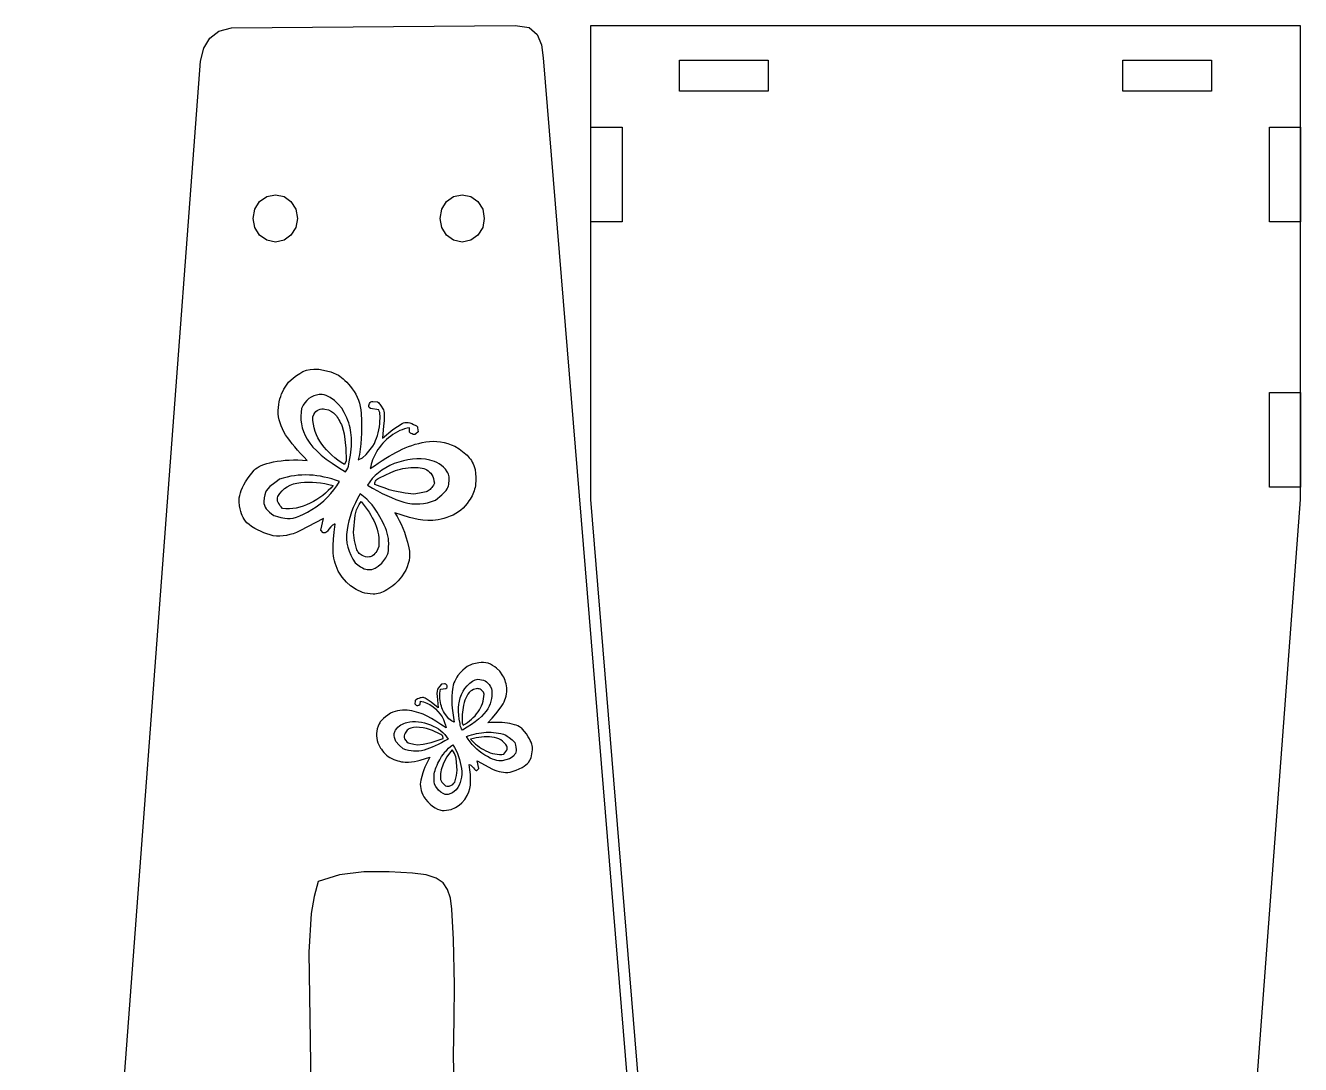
# Model space of a CAD drawing. Extents: x -1652 to 1470, y -458 to 1785.
# Drawn here: x -1651.6 to -1508.3, y -92.6 to 24.2 of the extents above; entities that cross this region are included whole.
import ezdxf

# ---------------------------------------------------------------- set-up
doc = ezdxf.new("R2010")
doc.units = 0
doc.layers.add('LAYER_1', color=7, linetype='CONTINUOUS')

msp = doc.modelspace()

# ---------------------------------------------------------------- linework, layer by layer
at = {"layer": 'LAYER_1', "color": 240}
for points in [[(-1628.4481, 23.9269), (-1596.5981, 24.2019), (-1595.0231, 23.9769), (-1594.0981, 23.2019), (-1593.6231, 22.0269), (-1593.4481, 20.5519), (-1571.8231, -242.4981), (-1571.8231, -295.7981), (-1651.5981, -295.7981), (-1651.5981, -242.4981), (-1631.9481, 20.1769), (-1631.5731, 21.6519), (-1630.8981, 22.7769), (-1629.8731, 23.5519), (-1628.4481, 23.9269)], [(-1531.5231, -295.5231), (-1563.3481, -295.7981), (-1564.9231, -295.5731), (-1565.8481, -294.7981), (-1566.3231, -293.6231), (-1566.4981, -292.1481), (-1588.0981, -29.0731), (-1588.0981, 24.2019), (-1508.3731, 24.2019), (-1508.3731, -29.0731), (-1527.9981, -291.7731), (-1528.3731, -293.2481), (-1529.0481, -294.3731), (-1530.0981, -295.1481), (-1531.5231, -295.5231)], [(-1568.1481, 20.3019), (-1568.1481, 16.8019), (-1578.1231, 16.8019), (-1578.1231, 20.3019), (-1568.1481, 20.3019)], [(-1518.3481, 20.3019), (-1518.3481, 16.8019), (-1528.3231, 16.8019), (-1528.3231, 20.3019), (-1518.3481, 20.3019)], [(-1584.5731, 2.1269), (-1588.0731, 2.1269), (-1588.0731, 12.7769), (-1584.5731, 12.7769), (-1584.5731, 2.1269)], [(-1508.3481, 2.1269), (-1511.8481, 2.1269), (-1511.8481, 12.7769), (-1508.3481, 12.7769), (-1508.3481, 2.1269)], [(-1623.5231, 5.1769), (-1622.5481, 4.9769), (-1621.7731, 4.4019), (-1621.2231, 3.5519), (-1621.0231, 2.5019), (-1621.2231, 1.4769), (-1621.7731, 0.6269), (-1622.5481, 0.0519), (-1623.5231, -0.1481), (-1624.4981, 0.0519), (-1625.2981, 0.6269), (-1625.8231, 1.4769), (-1626.0231, 2.5019), (-1625.8231, 3.5519), (-1625.2981, 4.4019), (-1624.4981, 4.9769), (-1623.5231, 5.1769)], [(-1602.5231, 5.1769), (-1601.5481, 4.9769), (-1600.7731, 4.4019), (-1600.2231, 3.5519), (-1600.0481, 2.5019), (-1600.2231, 1.4769), (-1600.7731, 0.6269), (-1601.5481, 0.0519), (-1602.5231, -0.1481), (-1603.4981, 0.0519), (-1604.2981, 0.6269), (-1604.8231, 1.4769), (-1605.0231, 2.5019), (-1604.8231, 3.5519), (-1604.2981, 4.4019), (-1603.4981, 4.9769), (-1602.5231, 5.1769)], [(-1508.3481, -27.6981), (-1511.8481, -27.6981), (-1511.8481, -17.0481), (-1508.3481, -17.0481), (-1508.3481, -27.6981)]]:
    msp.add_lwpolyline(points, close=True, dxfattribs=at)
at = {"layer": 'LAYER_1', "color": 250}
for points in [[(-1601.0873, -25.7339), (-1601.022, -26.1496), (-1600.9894, -26.5597), (-1600.9894, -26.9641), (-1601.0222, -27.363), (-1601.0516, -27.5594), (-1601.0907, -27.7527), (-1601.1394, -27.9428), (-1601.1979, -28.1297), (-1601.2661, -28.3135), (-1601.344, -28.4941), (-1601.4315, -28.6716), (-1601.5288, -28.8459), (-1601.6489, -29.0491), (-1601.7894, -29.2403), (-1601.9775, -29.5297), (-1602.1872, -29.7986), (-1602.4187, -30.0469), (-1602.6719, -30.2747), (-1602.9467, -30.482), (-1603.2433, -30.6687), (-1603.5616, -30.8349), (-1603.9016, -30.9805), (-1604.2478, -31.1062), (-1604.5847, -31.2125), (-1604.9123, -31.2994), (-1605.2305, -31.367), (-1605.5395, -31.4153), (-1605.8392, -31.4442), (-1606.1295, -31.4537), (-1606.4106, -31.4439), (-1606.9522, -31.3945), (-1607.4711, -31.3242), (-1607.9673, -31.233), (-1608.4409, -31.1209), (-1610.0961, -30.581), (-1609.8411, -31.012), (-1609.6079, -31.4422), (-1609.3964, -31.8715), (-1609.2066, -32.2999), (-1609.0301, -32.7608), (-1608.8582, -33.2875), (-1608.6909, -33.88), (-1608.5283, -34.5383), (-1608.4667, -34.8852), (-1608.4421, -35.2346), (-1608.4546, -35.5865), (-1608.5041, -35.9409), (-1608.5907, -36.2978), (-1608.7143, -36.6573), (-1608.875, -37.0193), (-1609.0727, -37.3838), (-1609.2612, -37.6562), (-1609.3454, -37.7984), (-1609.5266, -38.0229), (-1609.7148, -38.2347), (-1609.91, -38.4338), (-1610.1123, -38.6201), (-1610.3216, -38.7937), (-1610.538, -38.9546), (-1610.7614, -39.1027), (-1610.9919, -39.2381), (-1611.1949, -39.3557), (-1611.3946, -39.4568), (-1611.5909, -39.5414), (-1611.784, -39.6096), (-1611.9737, -39.6613), (-1612.1602, -39.6965), (-1612.3433, -39.7152), (-1612.5231, -39.7175), (-1612.8653, -39.6977), (-1613.1793, -39.662), (-1613.465, -39.6105), (-1613.7226, -39.5431), (-1614.4495, -39.1955), (-1615.0673, -38.8028), (-1615.5296, -38.3786), (-1616.019, -37.815), (-1616.4626, -37.1276), (-1616.5946, -36.8334), (-1616.7094, -36.542), (-1616.8071, -36.2536), (-1616.8876, -35.9679), (-1616.9509, -35.6852), (-1616.9971, -35.4053), (-1617.0261, -35.1283), (-1617.0379, -34.8541), (-1617.028, -34.2575), (-1616.985, -33.5588), (-1616.9091, -32.7579), (-1616.8001, -31.8548), (-1616.8618, -31.8577), (-1616.9315, -31.8799), (-1617.0092, -31.9214), (-1617.0949, -31.9822), (-1617.29, -32.1615), (-1617.5171, -32.418), (-1617.5983, -32.5444), (-1617.6796, -32.6493), (-1617.761, -32.7327), (-1617.8426, -32.7946), (-1617.9243, -32.835), (-1618.0062, -32.8539), (-1618.0882, -32.8512), (-1618.1703, -32.8271), (-1618.415, -32.5453), (-1618.132, -31.2318), (-1620.7909, -32.6212), (-1621.1544, -32.7902), (-1621.5204, -32.9303), (-1621.8891, -33.0414), (-1622.2603, -33.1236), (-1622.6341, -33.1768), (-1623.0105, -33.201), (-1623.3895, -33.1963), (-1623.7711, -33.1626), (-1624.8379, -32.8334), (-1625.841, -32.3501), (-1626.1887, -32.1308), (-1626.4799, -31.9174), (-1626.7146, -31.7101), (-1626.8929, -31.5087), (-1627.0336, -31.3089), (-1627.1556, -31.1065), (-1627.2589, -30.9015), (-1627.3435, -30.6938), (-1627.4152, -30.4543), (-1627.48, -30.1537), (-1627.5379, -29.7921), (-1627.5888, -29.3695), (-1627.5984, -29.1358), (-1627.58, -28.888), (-1627.5334, -28.6259), (-1627.4587, -28.3495), (-1627.3559, -28.0589), (-1627.2249, -27.7542), (-1627.0659, -27.4351), (-1626.8787, -27.1019), (-1626.576, -26.6365), (-1625.8973, -25.79), (-1625.7552, -25.6478), (-1625.5768, -25.5133), (-1625.3624, -25.3865), (-1625.1117, -25.2673), (-1624.8249, -25.1558), (-1624.5019, -25.052), (-1624.1428, -24.9559), (-1623.7475, -24.8674), (-1623.3264, -24.7907), (-1622.8898, -24.7301), (-1622.4379, -24.6853), (-1621.9706, -24.6566), (-1621.4878, -24.6438), (-1620.9897, -24.647), (-1620.4761, -24.6662), (-1619.9471, -24.7013), (-1620.3354, -24.305), (-1620.6996, -23.9187), (-1621.0397, -23.5424), (-1621.3556, -23.176), (-1621.6475, -22.8196), (-1621.9153, -22.4732), (-1622.1589, -22.1367), (-1622.3785, -21.8102), (-1622.5731, -21.4864), (-1622.742, -21.1582), (-1622.8851, -20.8255), (-1623.0024, -20.4883), (-1623.0939, -20.1467), (-1623.1596, -19.8006), (-1623.1995, -19.45), (-1623.2137, -19.095), (-1623.1886, -18.7482), (-1623.1472, -18.4145), (-1623.0896, -18.0938), (-1623.0157, -17.7861), (-1622.9254, -17.4915), (-1622.819, -17.21), (-1622.6962, -16.9415), (-1622.5572, -16.6861), (-1622.042, -15.9075), (-1621.4723, -15.4079), (-1621.1448, -15.1439), (-1620.7944, -14.9107), (-1620.4209, -14.7082), (-1620.0245, -14.5364), (-1619.6152, -14.4587), (-1619.2161, -14.4213), (-1619.0203, -14.4178), (-1618.827, -14.4243), (-1618.6363, -14.4408), (-1618.4481, -14.4675), (-1617.2866, -14.7293), (-1616.4461, -15.1166), (-1616.2705, -15.2301), (-1616.089, -15.3663), (-1615.9017, -15.5252), (-1615.7085, -15.7069), (-1615.5096, -15.9114), (-1615.3047, -16.1385), (-1615.0941, -16.3884), (-1614.8776, -16.6611), (-1614.6702, -16.9528), (-1614.4868, -17.2598), (-1614.3276, -17.5821), (-1614.1924, -17.9198), (-1614.0813, -18.2728), (-1613.9942, -18.6411), (-1613.9312, -19.0248), (-1613.8923, -19.4238), (-1613.8504, -20.2095), (-1613.8324, -20.94), (-1613.8383, -21.6152), (-1613.8681, -22.2352), (-1613.9206, -22.8298), (-1613.9946, -23.4288), (-1614.09, -24.0322), (-1614.2069, -24.6401), (-1613.7408, -24.4084), (-1613.3079, -24.0473), (-1612.5853, -23.1034), (-1612.4042, -22.7769), (-1612.2574, -22.4678), (-1612.1449, -22.1761), (-1612.0667, -21.9018), (-1611.9705, -21.5971), (-1611.8926, -21.2712), (-1611.8331, -20.9242), (-1611.792, -20.556), (-1611.7613, -19.6692), (-1611.7733, -19.4924), (-1611.803, -19.3224), (-1611.8503, -19.1589), (-1611.9153, -19.0022), (-1612.827, -18.8745), (-1612.9979, -18.746), (-1613.0285, -18.6354), (-1613.0297, -18.5216), (-1613.0016, -18.4045), (-1612.9442, -18.2842), (-1612.8753, -18.1938), (-1612.7888, -18.1258), (-1612.6847, -18.0802), (-1612.5631, -18.057), (-1612.0546, -18.1246), (-1611.9562, -18.1931), (-1611.8643, -18.2783), (-1611.7789, -18.3802), (-1611.6999, -18.4988), (-1611.3648, -18.9987), (-1611.3322, -19.1544), (-1611.3091, -19.3307), (-1611.2956, -19.5274), (-1611.2917, -19.7447), (-1611.3124, -20.2406), (-1611.3713, -20.8185), (-1611.4941, -22.1856), (-1610.3202, -21.2206), (-1609.266, -20.5276), (-1609.1206, -20.4625), (-1608.9628, -20.425), (-1608.7925, -20.4149), (-1608.6098, -20.4323), (-1608.4146, -20.4773), (-1608.207, -20.5497), (-1607.9869, -20.6496), (-1607.7544, -20.777), (-1607.6709, -20.8127), (-1607.6071, -20.8641), (-1607.5628, -20.9314), (-1607.5383, -21.0145), (-1607.4867, -21.4838), (-1607.7445, -21.6878), (-1607.7819, -21.73), (-1607.8237, -21.7609), (-1607.8701, -21.7807), (-1607.921, -21.7892), (-1608.0362, -21.7724), (-1608.1694, -21.7108), (-1608.2609, -21.6858), (-1608.3368, -21.6461), (-1608.3971, -21.5916), (-1608.4418, -21.5223), (-1608.4491, -21.0244), (-1608.728, -21.0795), (-1609.0028, -21.152), (-1609.2733, -21.2421), (-1609.5395, -21.3497), (-1609.8016, -21.4747), (-1610.0594, -21.6173), (-1610.313, -21.7773), (-1610.5624, -21.9549), (-1610.8036, -22.1454), (-1611.0327, -22.3444), (-1611.2496, -22.5519), (-1611.4544, -22.7678), (-1611.6471, -22.9921), (-1611.8276, -23.225), (-1611.996, -23.4662), (-1612.1523, -23.716), (-1612.2816, -23.9455), (-1612.3991, -24.1768), (-1612.5048, -24.41), (-1612.5987, -24.645), (-1612.6809, -24.8818), (-1612.7513, -25.1204), (-1612.8099, -25.3608), (-1612.8567, -25.6031), (-1612.3998, -25.2902), (-1611.9583, -24.9953), (-1611.5321, -24.7184), (-1611.1212, -24.4594), (-1610.7256, -24.2183), (-1610.3454, -23.9951), (-1609.9804, -23.7899), (-1609.6308, -23.6027), (-1609.2844, -23.4313), (-1608.929, -23.2738), (-1608.5647, -23.1302), (-1608.1915, -23.0004), (-1607.8093, -22.8844), (-1607.4181, -22.7824), (-1607.018, -22.6942), (-1606.609, -22.6198), (-1606.1965, -22.5683), (-1605.7861, -22.5485), (-1605.3778, -22.5605), (-1604.9715, -22.6042), (-1604.5673, -22.6797), (-1604.1652, -22.787), (-1603.7652, -22.9261), (-1603.3672, -23.0969), (-1602.8921, -23.395), (-1602.4829, -23.6884), (-1602.303, -23.8333), (-1602.1395, -23.9771), (-1601.9925, -24.1197), (-1601.8619, -24.2612), (-1601.7348, -24.3942), (-1601.6164, -24.5418), (-1601.5066, -24.7039), (-1601.4055, -24.8807), (-1601.313, -25.0721), (-1601.2291, -25.2781), (-1601.1539, -25.4987), (-1601.0873, -25.7339)], [(-1615.7878, -19.2903), (-1616.068, -18.8366), (-1616.4595, -18.3857), (-1616.8894, -17.9532), (-1617.353, -17.6243), (-1617.5843, -17.4995), (-1617.8109, -17.4015), (-1618.0328, -17.3303), (-1618.2499, -17.2859), (-1618.5933, -17.3014), (-1618.9149, -17.3555), (-1619.2148, -17.4481), (-1619.4929, -17.5793), (-1619.7492, -17.7491), (-1619.9838, -17.9575), (-1620.1967, -18.2044), (-1620.3878, -18.4899), (-1620.5717, -18.8473), (-1620.6445, -19.2846), (-1620.6743, -19.7208), (-1620.6609, -20.1559), (-1620.6046, -20.5899), (-1620.5051, -21.0227), (-1620.3626, -21.4545), (-1620.177, -21.8852), (-1619.9483, -22.3148), (-1619.6623, -22.7474), (-1619.3047, -23.1873), (-1618.8755, -23.6343), (-1618.3747, -24.0885), (-1617.8023, -24.5499), (-1617.1584, -25.0185), (-1616.4428, -25.4943), (-1615.6557, -25.9773), (-1615.4912, -25.7455), (-1615.3988, -25.5602), (-1615.3258, -25.3497), (-1615.2722, -25.1141), (-1615.2379, -24.8532), (-1615.0806, -24.1235), (-1615.035, -23.7738), (-1615.0008, -23.432), (-1614.9781, -23.0979), (-1614.9669, -22.7716), (-1614.9671, -22.4531), (-1614.9788, -22.1424), (-1615.0019, -21.8395), (-1615.0365, -21.5444), (-1615.0674, -21.2879), (-1615.1162, -21.0242), (-1615.1831, -20.7533), (-1615.268, -20.4751), (-1615.371, -20.1898), (-1615.4919, -19.8972), (-1615.6308, -19.5973), (-1615.7878, -19.2903)], [(-1615.5787, -24.7339), (-1615.746, -25.156), (-1616.1328, -24.9153), (-1616.5009, -24.6617), (-1616.8502, -24.3952), (-1617.1808, -24.1157), (-1617.4925, -23.8234), (-1617.7855, -23.5182), (-1618.0597, -23.2), (-1618.3152, -22.869), (-1618.5464, -22.5258), (-1618.7476, -22.1712), (-1618.9189, -21.8051), (-1619.0603, -21.4275), (-1619.1718, -21.0385), (-1619.2534, -20.6381), (-1619.305, -20.2262), (-1619.3268, -19.8028), (-1619.2112, -19.5147), (-1619.1003, -19.3532), (-1618.9718, -19.214), (-1618.8256, -19.0973), (-1618.6619, -19.003), (-1618.4881, -18.9353), (-1618.3119, -18.8981), (-1618.1332, -18.8915), (-1617.952, -18.9155), (-1617.5465, -19.0181), (-1617.2297, -19.178), (-1617.1097, -19.2563), (-1616.9936, -19.3468), (-1616.8813, -19.4496), (-1616.7728, -19.5648), (-1616.6682, -19.6922), (-1616.5674, -19.8319), (-1616.4705, -19.9839), (-1616.3774, -20.1482), (-1616.2791, -20.3156), (-1616.1886, -20.4912), (-1616.106, -20.6751), (-1616.0312, -20.8671), (-1615.9052, -21.2758), (-1615.8106, -21.7174), (-1615.606, -23.3192), (-1615.5787, -24.7339)], [(-1606.1546, -24.6572), (-1606.6438, -24.5732), (-1607.1363, -24.5275), (-1607.6322, -24.5201), (-1608.1314, -24.551), (-1608.634, -24.6202), (-1609.1399, -24.7276), (-1609.6492, -24.8734), (-1610.1619, -25.0574), (-1610.6592, -25.2733), (-1611.1221, -25.5146), (-1611.5509, -25.7813), (-1611.9453, -26.0734), (-1612.3055, -26.3909), (-1612.6314, -26.7337), (-1612.9231, -27.102), (-1613.1805, -27.4957), (-1612.6098, -27.8248), (-1612.056, -28.1272), (-1611.5189, -28.403), (-1610.9986, -28.6522), (-1610.4952, -28.8747), (-1610.0085, -29.0705), (-1609.5387, -29.2397), (-1609.0857, -29.3823), (-1608.6411, -29.492), (-1608.1965, -29.5627), (-1607.752, -29.5943), (-1607.3076, -29.5869), (-1606.8632, -29.5405), (-1606.4189, -29.4551), (-1605.9747, -29.3306), (-1605.5305, -29.1671), (-1604.8098, -28.5512), (-1604.6305, -28.3899), (-1604.4749, -28.2282), (-1604.3431, -28.0662), (-1604.2351, -27.9038), (-1604.1494, -27.7386), (-1604.0845, -27.5679), (-1604.0403, -27.3918), (-1604.0169, -27.2102), (-1603.991, -27.04), (-1603.98, -26.8738), (-1603.9838, -26.7117), (-1604.0024, -26.5537), (-1604.0358, -26.3998), (-1604.0841, -26.25), (-1604.1473, -26.1043), (-1604.2253, -25.9626), (-1604.4103, -25.6972), (-1604.6238, -25.4596), (-1604.8656, -25.2497), (-1605.1359, -25.0677), (-1605.39, -24.9294), (-1605.6445, -24.8149), (-1605.8994, -24.7241), (-1606.1546, -24.6572)], [(-1605.6603, -27.2531), (-1605.7601, -27.4683), (-1605.8542, -27.6177), (-1605.9503, -27.7509), (-1606.0484, -27.8679), (-1606.1485, -27.9688), (-1606.2506, -28.0534), (-1606.3548, -28.1219), (-1606.4609, -28.1742), (-1606.569, -28.2103), (-1607.3169, -28.3851), (-1607.9801, -28.4865), (-1608.9524, -28.3916), (-1610.2921, -28.1067), (-1610.7209, -27.9868), (-1611.2063, -27.8266), (-1611.7485, -27.6261), (-1612.3473, -27.3851), (-1612.3535, -27.2941), (-1612.3424, -27.2029), (-1612.3141, -27.1117), (-1612.2687, -27.0203), (-1612.1917, -26.9132), (-1612.0929, -26.8157), (-1611.9723, -26.7276), (-1611.8298, -26.649), (-1610.5382, -26.0416), (-1610.2836, -25.9353), (-1610.0223, -25.8402), (-1609.7544, -25.7563), (-1609.4798, -25.6836), (-1609.1986, -25.6221), (-1608.9107, -25.5719), (-1608.6162, -25.5329), (-1608.3151, -25.5051), (-1608.0204, -25.4897), (-1607.7454, -25.488), (-1607.49, -25.5), (-1607.2543, -25.5256), (-1607.0382, -25.5649), (-1606.8417, -25.6178), (-1606.6649, -25.6844), (-1606.5078, -25.7647), (-1606.3513, -25.871), (-1606.2068, -25.9976), (-1606.0742, -26.1445), (-1605.9537, -26.3117), (-1605.8495, -26.5036), (-1605.7659, -26.7244), (-1605.7028, -26.9743), (-1605.6603, -27.2531)], [(-1623.0589, -26.8102), (-1623.2784, -26.9958), (-1623.5907, -27.2225), (-1624.1284, -27.645), (-1624.5687, -28.1113), (-1624.6482, -28.2922), (-1624.7187, -28.5505), (-1624.78, -28.8862), (-1624.8323, -29.2992), (-1624.8166, -29.5206), (-1624.7644, -29.7352), (-1624.6757, -29.9432), (-1624.5505, -30.1445), (-1624.3888, -30.3391), (-1624.1905, -30.527), (-1623.9558, -30.7083), (-1623.6845, -30.8828), (-1623.5463, -30.9389), (-1623.2941, -31.0109), (-1622.9279, -31.0989), (-1622.4477, -31.2028), (-1622.1656, -31.2366), (-1621.8564, -31.2259), (-1621.5201, -31.1709), (-1621.1567, -31.0715), (-1620.7661, -30.9278), (-1620.3485, -30.7396), (-1619.9037, -30.507), (-1619.4319, -30.2301), (-1618.9586, -29.9188), (-1618.5096, -29.5834), (-1618.0848, -29.2237), (-1617.6843, -28.8398), (-1617.3081, -28.4318), (-1616.9561, -27.9995), (-1616.6284, -27.5431), (-1616.3249, -27.0625), (-1616.7568, -26.911), (-1617.1861, -26.7769), (-1617.6128, -26.6602), (-1618.037, -26.5609), (-1618.4586, -26.4789), (-1618.8776, -26.4143), (-1619.294, -26.3671), (-1619.7079, -26.3373), (-1620.1212, -26.3262), (-1620.5362, -26.3352), (-1620.9527, -26.3642), (-1621.3708, -26.4133), (-1621.7904, -26.4824), (-1622.2117, -26.5716), (-1622.6345, -26.6809), (-1623.0589, -26.8102)], [(-1617.0224, -27.5002), (-1617.2951, -27.8023), (-1617.5829, -28.09), (-1617.8856, -28.3633), (-1618.2034, -28.6221), (-1618.5362, -28.8664), (-1618.884, -29.0963), (-1619.2469, -29.3117), (-1619.6247, -29.5127), (-1620.0104, -29.6915), (-1620.3969, -29.8403), (-1620.784, -29.9591), (-1621.1718, -30.0479), (-1621.5603, -30.1068), (-1621.9496, -30.1357), (-1622.3395, -30.1346), (-1622.7301, -30.1035), (-1622.8776, -29.9297), (-1623.0061, -29.7586), (-1623.1156, -29.5902), (-1623.2061, -29.4244), (-1623.2688, -29.2579), (-1623.2948, -29.0874), (-1623.2841, -28.9129), (-1623.2368, -28.7343), (-1623.0182, -28.4077), (-1622.7708, -28.1186), (-1622.4946, -27.8672), (-1622.1897, -27.6533), (-1621.856, -27.4769), (-1621.4935, -27.3382), (-1621.1022, -27.2371), (-1620.6822, -27.1735), (-1620.2449, -27.1394), (-1619.8019, -27.1267), (-1619.353, -27.1354), (-1618.8984, -27.1656), (-1618.4381, -27.2171), (-1617.9719, -27.2901), (-1617.5, -27.3844), (-1617.0224, -27.5002)], [(-1614.0002, -28.4645), (-1614.2834, -28.9678), (-1614.5385, -29.4719), (-1614.7653, -29.9769), (-1614.9639, -30.4827), (-1615.1342, -30.9893), (-1615.2764, -31.4968), (-1615.3904, -32.0051), (-1615.4761, -32.5143), (-1615.5242, -33.0178), (-1615.5254, -33.5092), (-1615.4795, -33.9886), (-1615.3867, -34.4559), (-1615.2469, -34.9111), (-1615.0601, -35.3543), (-1614.8263, -35.7854), (-1614.5456, -36.2044), (-1613.9435, -36.6702), (-1613.7368, -36.783), (-1613.5434, -36.869), (-1613.3634, -36.9283), (-1613.1967, -36.9609), (-1612.6988, -36.9537), (-1612.3232, -36.8055), (-1611.9643, -36.5927), (-1611.5638, -36.2399), (-1611.1082, -35.6317), (-1610.8882, -35.2134), (-1610.8507, -35.0847), (-1610.8223, -34.841), (-1610.8029, -34.4822), (-1610.7927, -34.0084), (-1610.8005, -33.739), (-1610.8296, -33.4621), (-1610.88, -33.1777), (-1610.9517, -32.8859), (-1611.0447, -32.5867), (-1611.159, -32.28), (-1611.2947, -31.9659), (-1611.4516, -31.6443), (-1611.7784, -31.0346), (-1612.0884, -30.5068), (-1612.3817, -30.0608), (-1612.6583, -29.6967), (-1612.9434, -29.3773), (-1613.2621, -29.0655), (-1613.6143, -28.7612), (-1614.0002, -28.4645)], [(-1611.9096, -34.39), (-1612.125, -34.8934), (-1612.2226, -35.0396), (-1612.3352, -35.1736), (-1612.4629, -35.2952), (-1612.6055, -35.4045), (-1612.6834, -35.4518), (-1612.767, -35.4907), (-1612.8563, -35.521), (-1612.9513, -35.5429), (-1613.1582, -35.561), (-1613.3879, -35.5452), (-1613.7897, -35.3899), (-1613.9017, -35.3173), (-1614.0039, -35.2376), (-1614.0963, -35.1508), (-1614.179, -35.0569), (-1614.2519, -34.9559), (-1614.315, -34.8479), (-1614.3684, -34.7327), (-1614.4121, -34.6105), (-1614.6285, -33.701), (-1614.7294, -32.805), (-1614.5597, -30.8485), (-1614.4963, -30.5587), (-1614.3995, -30.2646), (-1614.2693, -29.9662), (-1614.1058, -29.6635), (-1613.9016, -29.318), (-1613.6522, -29.6154), (-1613.4179, -29.916), (-1613.1987, -30.2196), (-1612.9946, -30.5262), (-1612.8056, -30.836), (-1612.6317, -31.1487), (-1612.4729, -31.4646), (-1612.3292, -31.7835), (-1612.2035, -32.1046), (-1612.0987, -32.4271), (-1612.0149, -32.7509), (-1611.952, -33.0761), (-1611.91, -33.4025), (-1611.8889, -33.7304), (-1611.8888, -34.0595), (-1611.9096, -34.39)], [(-1612.0799, -54.8583), (-1612.1229, -55.1318), (-1612.1444, -55.4017), (-1612.1443, -55.6678), (-1612.1228, -55.9302), (-1612.0777, -56.1866), (-1612.0071, -56.4348), (-1611.911, -56.6745), (-1611.7894, -56.906), (-1611.7104, -57.0397), (-1611.6179, -57.1655), (-1611.4942, -57.356), (-1611.3562, -57.5329), (-1611.2038, -57.6963), (-1611.0373, -57.8462), (-1610.8564, -57.9826), (-1610.6612, -58.1054), (-1610.4518, -58.2148), (-1610.2281, -58.3106), (-1610.0003, -58.3933), (-1609.7786, -58.4632), (-1609.5631, -58.5204), (-1609.3537, -58.5649), (-1609.1503, -58.5967), (-1608.9532, -58.6157), (-1608.7621, -58.622), (-1608.5771, -58.6155), (-1608.2208, -58.583), (-1607.8794, -58.5367), (-1607.5528, -58.4767), (-1607.2412, -58.403), (-1606.1521, -58.0477), (-1606.7374, -59.1787), (-1606.8536, -59.482), (-1606.9667, -59.8286), (-1607.0767, -60.2184), (-1607.1837, -60.6516), (-1607.2242, -60.8799), (-1607.2404, -61.1098), (-1607.2322, -61.3413), (-1607.1996, -61.5746), (-1607.1426, -61.8094), (-1607.0613, -62.046), (-1606.9556, -62.2842), (-1606.8255, -62.524), (-1606.7014, -62.7032), (-1606.6461, -62.7968), (-1606.403, -63.0839), (-1606.1414, -63.3375), (-1605.8613, -63.5576), (-1605.5626, -63.7441), (-1605.2977, -63.888), (-1605.0415, -63.9886), (-1604.9166, -64.0226), (-1604.7939, -64.0457), (-1604.6734, -64.0581), (-1604.5551, -64.0596), (-1603.7658, -63.9448), (-1603.2875, -63.7161), (-1602.881, -63.4577), (-1602.5768, -63.1786), (-1602.2548, -62.8077), (-1601.9629, -62.3554), (-1601.8005, -61.9701), (-1601.6832, -61.5924), (-1601.6415, -61.4063), (-1601.6112, -61.2221), (-1601.5921, -61.0398), (-1601.5843, -60.8594), (-1601.5909, -60.4669), (-1601.6191, -60.0071), (-1601.6691, -59.4801), (-1601.7408, -58.8859), (-1601.6543, -58.9024), (-1601.5469, -58.9697), (-1601.4184, -59.0877), (-1601.269, -59.2565), (-1601.1621, -59.4087), (-1601.0548, -59.5043), (-1601.001, -59.5309), (-1600.9472, -59.5433), (-1600.8932, -59.5415), (-1600.8392, -59.5256), (-1600.6782, -59.3402), (-1600.8644, -58.4759), (-1599.1148, -59.3902), (-1598.8756, -59.5014), (-1598.6348, -59.5936), (-1598.3922, -59.6667), (-1598.148, -59.7207), (-1597.902, -59.7557), (-1597.6543, -59.7717), (-1597.405, -59.7686), (-1597.1539, -59.7464), (-1596.4519, -59.5298), (-1595.7919, -59.2118), (-1595.5631, -59.0675), (-1595.3715, -58.9271), (-1595.217, -58.7906), (-1595.0997, -58.6581), (-1594.8032, -58.1219), (-1594.6418, -57.2506), (-1594.6354, -57.0968), (-1594.6476, -56.9337), (-1594.6782, -56.7612), (-1594.7274, -56.5794), (-1594.795, -56.3882), (-1594.8812, -56.1877), (-1594.9858, -55.9778), (-1595.109, -55.7585), (-1595.3082, -55.4522), (-1595.7548, -54.8952), (-1595.8483, -54.8016), (-1595.9657, -54.7131), (-1596.1068, -54.6297), (-1596.2717, -54.5513), (-1596.4604, -54.4779), (-1596.673, -54.4096), (-1596.9093, -54.3463), (-1597.1694, -54.2881), (-1597.4465, -54.2377), (-1597.7337, -54.1977), (-1598.0311, -54.1683), (-1598.3386, -54.1494), (-1598.6563, -54.141), (-1598.9841, -54.1431), (-1599.322, -54.1557), (-1599.6701, -54.1788), (-1599.175, -53.6639), (-1598.7433, -53.1752), (-1598.375, -52.7127), (-1598.0702, -52.2765), (-1597.9421, -52.0635), (-1597.831, -51.8475), (-1597.7369, -51.6286), (-1597.6597, -51.4067), (-1597.5995, -51.1819), (-1597.5562, -50.9542), (-1597.5299, -50.7235), (-1597.5206, -50.4899), (-1597.5371, -50.2617), (-1597.5644, -50.0421), (-1597.6023, -49.831), (-1597.651, -49.6286), (-1597.7103, -49.4348), (-1597.7804, -49.2495), (-1597.8611, -49.0729), (-1597.9526, -48.9048), (-1598.2916, -48.3925), (-1598.6665, -48.0637), (-1598.882, -47.89), (-1599.1126, -47.7366), (-1599.3583, -47.6033), (-1599.6191, -47.4902), (-1599.8884, -47.4391), (-1600.1511, -47.4145), (-1600.4071, -47.4165), (-1600.6564, -47.4449), (-1601.4207, -47.6172), (-1601.9737, -47.872), (-1602.2087, -48.0363), (-1602.459, -48.2605), (-1602.7247, -48.5445), (-1603.0058, -48.8883), (-1603.1423, -49.0802), (-1603.2629, -49.2822), (-1603.3677, -49.4943), (-1603.4567, -49.7165), (-1603.5298, -49.9488), (-1603.5871, -50.1912), (-1603.6286, -50.4436), (-1603.6542, -50.7062), (-1603.6817, -51.2232), (-1603.6936, -51.7039), (-1603.6897, -52.1482), (-1603.6701, -52.5562), (-1603.4471, -54.1386), (-1603.7538, -53.9861), (-1604.0387, -53.7485), (-1604.5142, -53.1274), (-1604.6333, -52.9126), (-1604.7299, -52.7092), (-1604.8039, -52.5173), (-1604.8554, -52.3368), (-1604.9187, -52.1362), (-1604.9699, -51.9218), (-1605.0091, -51.6935), (-1605.0362, -51.4512), (-1605.0564, -50.8677), (-1604.955, -50.4288), (-1604.3551, -50.3448), (-1604.2427, -50.2602), (-1604.2226, -50.1874), (-1604.2218, -50.1125), (-1604.2402, -50.0355), (-1604.278, -49.9563), (-1604.3233, -49.8968), (-1604.3802, -49.8521), (-1604.4487, -49.8221), (-1604.5288, -49.8069), (-1604.8634, -49.8514), (-1605.0967, -50.0976), (-1605.3173, -50.4265), (-1605.3539, -50.6449), (-1605.3654, -50.9173), (-1605.3517, -51.2436), (-1605.313, -51.6239), (-1605.2322, -52.5235), (-1606.0046, -51.8885), (-1606.6983, -51.4325), (-1606.794, -51.3897), (-1606.8978, -51.365), (-1607.0099, -51.3583), (-1607.1301, -51.3698), (-1607.2585, -51.3994), (-1607.3952, -51.447), (-1607.54, -51.5128), (-1607.693, -51.5966), (-1607.7479, -51.6201), (-1607.7899, -51.654), (-1607.819, -51.6982), (-1607.8351, -51.7529), (-1607.8691, -52.0617), (-1607.6995, -52.196), (-1607.6474, -52.2441), (-1607.5834, -52.2627), (-1607.5075, -52.2517), (-1607.4199, -52.2111), (-1607.2406, -52.087), (-1607.2358, -51.7594), (-1607.0522, -51.7956), (-1606.8715, -51.8434), (-1606.6935, -51.9027), (-1606.5183, -51.9735), (-1606.3458, -52.0557), (-1606.1762, -52.1496), (-1606.0093, -52.2549), (-1605.8452, -52.3717), (-1605.5358, -52.628), (-1605.2583, -52.9066), (-1605.0127, -53.2074), (-1604.7991, -53.5305), (-1604.6367, -53.8337), (-1604.5053, -54.1418), (-1604.405, -54.4546), (-1604.3356, -54.7722), (-1604.9267, -54.3723), (-1605.4775, -54.0196), (-1605.988, -53.7142), (-1606.4582, -53.4559), (-1606.6861, -53.3432), (-1606.92, -53.2395), (-1607.1597, -53.145), (-1607.4053, -53.0596), (-1607.6568, -52.9833), (-1607.9142, -52.9162), (-1608.1774, -52.8581), (-1608.4466, -52.8092), (-1608.718, -52.7753), (-1608.9881, -52.7623), (-1609.2567, -52.7702), (-1609.5241, -52.7989), (-1609.79, -52.8486), (-1610.0546, -52.9192), (-1610.3178, -53.0107), (-1610.5797, -53.1231), (-1610.8923, -53.3192), (-1611.1616, -53.5123), (-1611.3876, -53.7023), (-1611.5702, -53.8893), (-1611.6538, -53.9768), (-1611.7318, -54.0739), (-1611.804, -54.1806), (-1611.8705, -54.2969), (-1611.9866, -54.5584), (-1612.0799, -54.8583)], [(-1602.4069, -50.6183), (-1602.2225, -50.3198), (-1601.9649, -50.0231), (-1601.682, -49.7386), (-1601.377, -49.5221), (-1601.2248, -49.44), (-1601.0757, -49.3756), (-1600.9297, -49.3287), (-1600.7868, -49.2995), (-1600.5609, -49.3097), (-1600.3492, -49.3452), (-1600.1519, -49.4062), (-1599.9689, -49.4925), (-1599.8002, -49.6043), (-1599.6459, -49.7414), (-1599.5058, -49.9038), (-1599.3801, -50.0917), (-1599.2591, -50.3269), (-1599.2112, -50.6146), (-1599.1916, -50.9016), (-1599.2003, -51.1879), (-1599.2374, -51.4735), (-1599.3029, -51.7583), (-1599.3967, -52.0424), (-1599.5188, -52.3258), (-1599.6693, -52.6085), (-1599.8575, -52.8932), (-1600.0928, -53.1826), (-1600.3752, -53.4767), (-1600.7047, -53.7756), (-1601.0813, -54.0792), (-1601.505, -54.3875), (-1601.9759, -54.7006), (-1602.4938, -55.0184), (-1602.602, -54.8659), (-1602.6628, -54.744), (-1602.7109, -54.6055), (-1602.7462, -54.4504), (-1602.7688, -54.2788), (-1602.8722, -53.7986), (-1602.9247, -53.3436), (-1602.9471, -52.9091), (-1602.9393, -52.4951), (-1602.9013, -52.1016), (-1602.881, -51.9328), (-1602.8488, -51.7593), (-1602.8048, -51.581), (-1602.7489, -51.398), (-1602.6016, -51.0176), (-1602.4069, -50.6183)], [(-1602.5445, -54.2003), (-1602.4344, -54.4781), (-1602.1798, -54.3197), (-1601.9376, -54.1528), (-1601.7078, -53.9774), (-1601.4903, -53.7935), (-1601.2851, -53.6012), (-1601.0923, -53.4004), (-1600.9119, -53.191), (-1600.7438, -52.9732), (-1600.5917, -52.7474), (-1600.4593, -52.514), (-1600.3466, -52.2731), (-1600.2536, -52.0247), (-1600.1802, -51.7687), (-1600.1265, -51.5052), (-1600.0925, -51.2342), (-1600.0782, -50.9556), (-1600.1543, -50.766), (-1600.2273, -50.6597), (-1600.3119, -50.5682), (-1600.408, -50.4914), (-1600.5157, -50.4293), (-1600.6301, -50.3847), (-1600.746, -50.3603), (-1600.8636, -50.3559), (-1600.9828, -50.3717), (-1601.2497, -50.4393), (-1601.4581, -50.5445), (-1601.6135, -50.6556), (-1601.7588, -50.799), (-1601.8939, -50.9748), (-1602.019, -51.1829), (-1602.1432, -51.4086), (-1602.2468, -51.6559), (-1602.3297, -51.9249), (-1602.3919, -52.2154), (-1602.5265, -53.2694), (-1602.5445, -54.2003)], [(-1608.7456, -54.1498), (-1608.4237, -54.0946), (-1608.0996, -54.0645), (-1607.7734, -54.0596), (-1607.4449, -54.0799), (-1607.1141, -54.1255), (-1606.7812, -54.1962), (-1606.4461, -54.2921), (-1606.1087, -54.4132), (-1605.7815, -54.5552), (-1605.4769, -54.714), (-1605.1948, -54.8895), (-1604.9353, -55.0817), (-1604.6983, -55.2906), (-1604.4838, -55.5162), (-1604.2919, -55.7585), (-1604.1225, -56.0176), (-1604.498, -56.2341), (-1604.8625, -56.4331), (-1605.2159, -56.6146), (-1605.5582, -56.7785), (-1605.8895, -56.9249), (-1606.2097, -57.0538), (-1606.5188, -57.1651), (-1606.8169, -57.2589), (-1607.1095, -57.3311), (-1607.402, -57.3776), (-1607.6945, -57.3985), (-1607.9869, -57.3936), (-1608.2793, -57.3631), (-1608.5716, -57.3069), (-1608.8639, -57.225), (-1609.1562, -57.1174), (-1609.6305, -56.7121), (-1610.0086, -56.2861), (-1610.1522, -55.8297), (-1610.1765, -55.6084), (-1610.1618, -55.3978), (-1610.1398, -55.2965), (-1610.108, -55.1979), (-1610.0664, -55.102), (-1610.0151, -55.0088), (-1609.8933, -54.8342), (-1609.7529, -54.6778), (-1609.5937, -54.5397), (-1609.4159, -54.4199), (-1609.2487, -54.3289), (-1609.0812, -54.2535), (-1608.9135, -54.1938), (-1608.7456, -54.1498)], [(-1609.0709, -55.8579), (-1609.0052, -55.9995), (-1608.88, -56.1855), (-1608.7496, -56.3289), (-1608.6139, -56.4296), (-1608.4729, -56.4878), (-1607.9808, -56.6028), (-1607.5444, -56.6695), (-1606.9047, -56.6071), (-1606.0231, -56.4196), (-1604.6708, -55.9448), (-1604.7225, -55.7047), (-1604.7732, -55.6343), (-1604.8382, -55.5701), (-1604.9176, -55.5122), (-1605.0113, -55.4605), (-1605.8612, -55.0607), (-1606.2006, -54.9282), (-1606.5576, -54.8252), (-1606.932, -54.7517), (-1607.324, -54.7077), (-1607.6989, -54.6965), (-1608.022, -54.7212), (-1608.1642, -54.7471), (-1608.2935, -54.7819), (-1608.4098, -54.8257), (-1608.5132, -54.8785), (-1608.6162, -54.9485), (-1608.7113, -55.0318), (-1608.7985, -55.1285), (-1608.8778, -55.2385), (-1608.9463, -55.3647), (-1609.0014, -55.5101), (-1609.0429, -55.6745), (-1609.0709, -55.8579)], [(-1597.6225, -55.5665), (-1597.4781, -55.6886), (-1597.2726, -55.8378), (-1596.9188, -56.1158), (-1596.629, -56.4227), (-1596.5767, -56.5417), (-1596.5303, -56.7117), (-1596.49, -56.9325), (-1596.4556, -57.2043), (-1596.4659, -57.35), (-1596.5002, -57.4912), (-1596.5586, -57.6281), (-1596.641, -57.7605), (-1596.7474, -57.8886), (-1596.8778, -58.0122), (-1597.0323, -58.1315), (-1597.2108, -58.2463), (-1598.0246, -58.4569), (-1598.2103, -58.4791), (-1598.4137, -58.4721), (-1598.6351, -58.4359), (-1598.8742, -58.3705), (-1599.1312, -58.2759), (-1599.406, -58.1521), (-1599.6986, -57.999), (-1600.0091, -57.8168), (-1600.3205, -57.612), (-1600.616, -57.3913), (-1600.8955, -57.1546), (-1601.159, -56.902), (-1601.4066, -56.6335), (-1601.6382, -56.3491), (-1601.8538, -56.0488), (-1602.0535, -55.7325), (-1601.7693, -55.6328), (-1601.4868, -55.5446), (-1601.206, -55.4678), (-1600.9269, -55.4024), (-1600.6495, -55.3485), (-1600.3738, -55.306), (-1600.0998, -55.2749), (-1599.8275, -55.2553), (-1599.5555, -55.248), (-1599.2825, -55.2539), (-1599.0084, -55.273), (-1598.7333, -55.3053), (-1598.4572, -55.3508), (-1598.18, -55.4095), (-1597.9018, -55.4814), (-1597.6225, -55.5665)], [(-1601.5945, -56.0205), (-1601.4151, -56.2193), (-1601.2257, -56.4086), (-1601.0265, -56.5884), (-1600.8174, -56.7587), (-1600.5985, -56.9195), (-1600.3696, -57.0708), (-1600.1308, -57.2125), (-1599.8822, -57.3448), (-1599.6284, -57.4624), (-1599.3741, -57.5603), (-1599.1194, -57.6385), (-1598.8642, -57.697), (-1598.6086, -57.7357), (-1598.3524, -57.7547), (-1598.0959, -57.7539), (-1597.8388, -57.7335), (-1597.5256, -57.2866), (-1597.4844, -57.1771), (-1597.4673, -57.0649), (-1597.4743, -56.9501), (-1597.5054, -56.8326), (-1597.6493, -56.6177), (-1597.8121, -56.4275), (-1597.9938, -56.262), (-1598.1944, -56.1212), (-1598.414, -56.0052), (-1598.6525, -55.9139), (-1598.91, -55.8473), (-1599.1864, -55.8055), (-1599.4741, -55.7831), (-1599.7656, -55.7747), (-1600.061, -55.7805), (-1600.3601, -55.8003), (-1600.663, -55.8342), (-1600.9697, -55.8822), (-1601.2802, -55.9443), (-1601.5945, -56.0205)], [(-1603.5832, -56.655), (-1603.3968, -56.9862), (-1603.229, -57.3179), (-1603.0797, -57.6502), (-1602.9491, -57.9831), (-1602.8369, -58.3164), (-1602.7434, -58.6503), (-1602.6684, -58.9848), (-1602.612, -59.3198), (-1602.5803, -59.6511), (-1602.5796, -59.9745), (-1602.6097, -60.2899), (-1602.6708, -60.5974), (-1602.7628, -60.897), (-1602.8857, -61.1886), (-1603.0395, -61.4722), (-1603.2243, -61.7479), (-1603.6205, -62.0544), (-1604.1119, -62.2457), (-1604.4395, -62.2409), (-1604.6866, -62.1435), (-1604.9228, -62.0034), (-1605.1864, -61.7713), (-1605.4861, -61.3711), (-1605.6309, -61.0958), (-1605.6556, -61.0111), (-1605.6743, -60.8508), (-1605.687, -60.6147), (-1605.6937, -60.3029), (-1605.6886, -60.1256), (-1605.6694, -59.9434), (-1605.6363, -59.7564), (-1605.5891, -59.5644), (-1605.5279, -59.3675), (-1605.4527, -59.1657), (-1605.3634, -58.959), (-1605.2602, -58.7474), (-1605.0452, -58.3462), (-1604.8412, -57.9989), (-1604.6481, -57.7054), (-1604.4661, -57.4658), (-1604.2785, -57.2557), (-1604.0689, -57.0505), (-1603.8371, -56.8503), (-1603.5832, -56.655)], [(-1604.9588, -60.5541), (-1604.817, -60.8853), (-1604.5009, -61.2216), (-1604.3946, -61.2783), (-1604.2734, -61.3126), (-1604.1372, -61.3246), (-1603.986, -61.3142), (-1603.7216, -61.212), (-1603.5807, -61.1118), (-1603.4655, -60.9929), (-1603.3759, -60.8553), (-1603.3121, -60.6991), (-1603.1698, -60.1007), (-1603.1034, -59.5111), (-1603.215, -58.2237), (-1603.2567, -58.033), (-1603.3204, -57.8395), (-1603.406, -57.6431), (-1603.5136, -57.444), (-1603.648, -57.2167), (-1603.9663, -57.6101), (-1604.2449, -58.0117), (-1604.4837, -58.4213), (-1604.6827, -58.839), (-1604.7654, -59.0503), (-1604.8343, -59.2625), (-1604.8895, -59.4756), (-1604.9309, -59.6895), (-1604.9585, -59.9043), (-1604.9724, -60.12), (-1604.9725, -60.3366), (-1604.9588, -60.5541)]]:
    msp.add_lwpolyline(points, close=True, dxfattribs=at)
at = {"layer": 'LAYER_1', "color": 240}
msp.add_lwpolyline([(-1603.3981, -96.9231), (-1603.5231, -91.5481), (-1603.4481, -87.5481), (-1603.3981, -83.6481), (-1603.5231, -78.5731), (-1603.6981, -75.1481), (-1603.8481, -73.8981), (-1604.1731, -72.9231), (-1604.6731, -72.1981), (-1605.4731, -71.6481), (-1606.5981, -71.2981), (-1608.1231, -71.0981), (-1610.7481, -70.9481), (-1613.5731, -70.9481), (-1616.3231, -71.2731), (-1618.6981, -72.0231), (-1618.6981, -72.0231), (-1619.1731, -73.7231), (-1619.4981, -75.6481), (-1619.7731, -79.9731), (-1619.6231, -89.9231), (-1619.5231, -95.1231)], dxfattribs=at)

doc.saveas('drawing.dxf')
